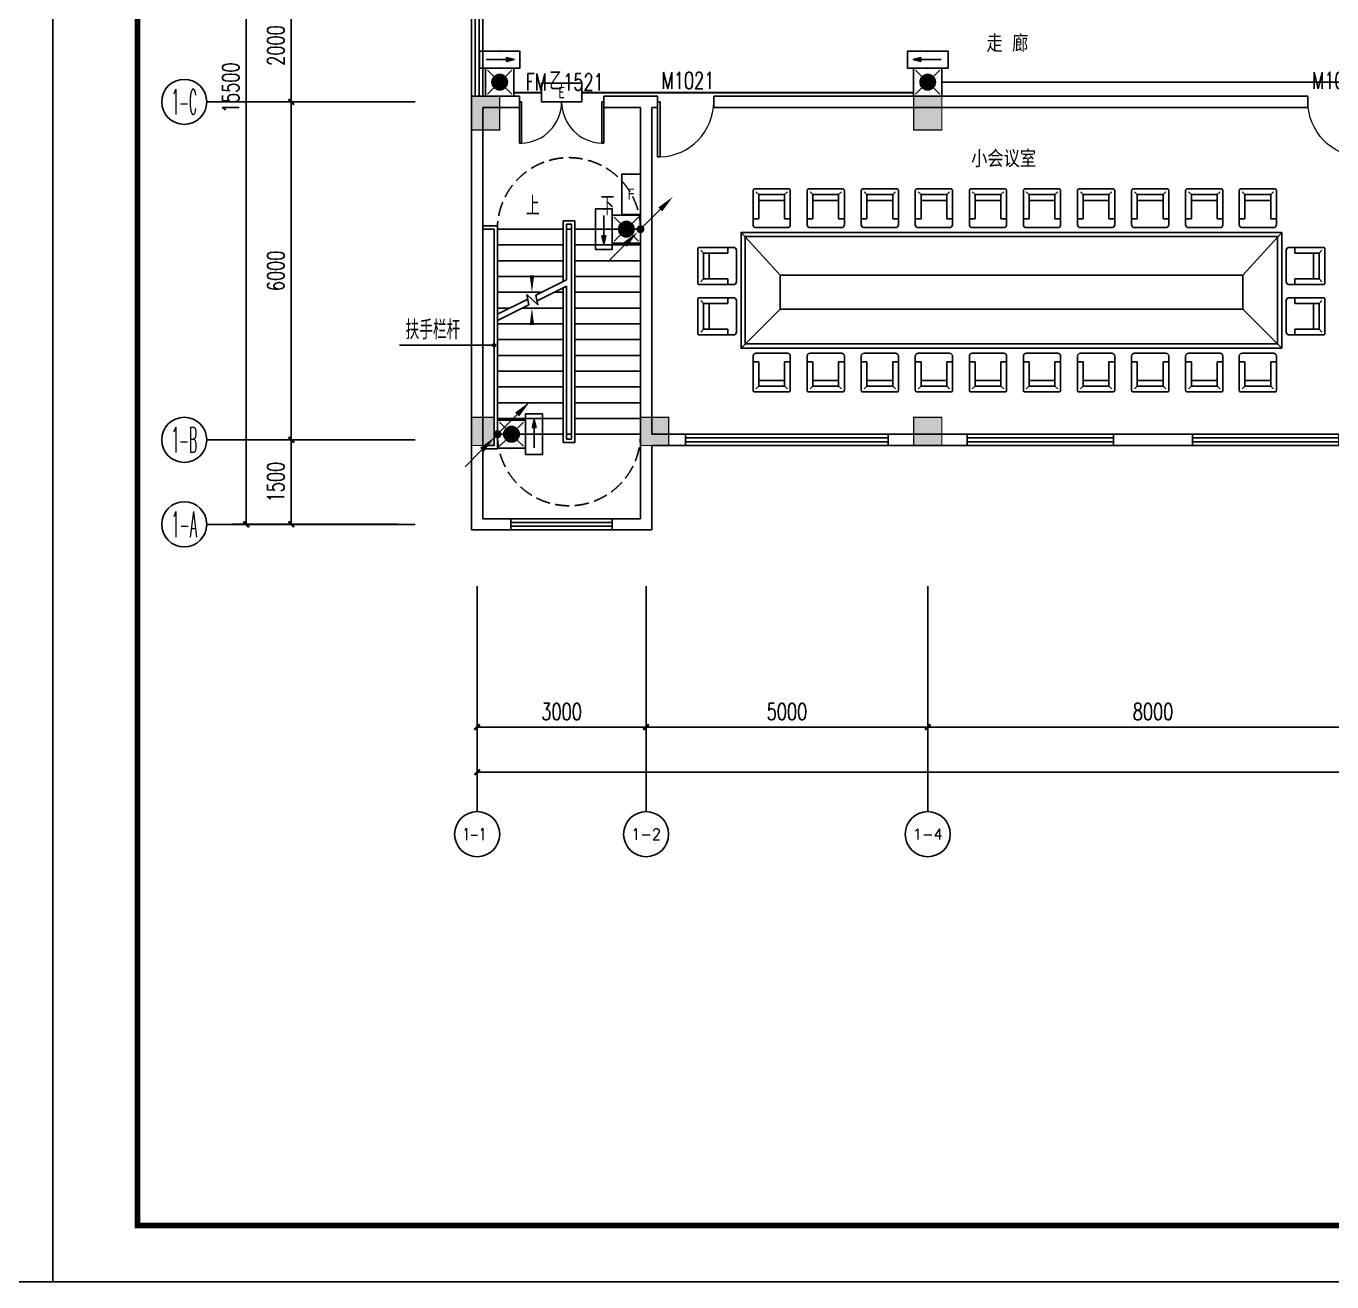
# Model space of a CAD drawing. Extents: x -6243262 to 3079315, y -2914302 to 172723.
# Drawn here: x -5788489 to -5765306, y -746029 to -723735 of the extents above; entities that cross this region are included whole.
import ezdxf
from ezdxf.enums import TextEntityAlignment as Align

# ---------------------------------------------------------------- set-up
doc = ezdxf.new("R2010")
doc.units = 0
doc.header["$LTSCALE"] = 1000
doc.linetypes.add('DASH', pattern=[0.35, 0.25, -0.1])
for name, color, linetype in [('0-柱网', 2, 'Continuous'), ('AXIS', 3, 'Continuous'), ('AXIS_TEXT', 7, 'Continuous'), ('DIM_LEAD', 3, 'Continuous'), ('DIM_SYMB', 3, 'Continuous'), ('DOOR_FIRE', 4, 'Continuous'), ('DOOR_FIRE_TEXT', 7, 'Continuous'), ('EQUIP-应急', 3, 'Continuous'), ('fur', 253, 'Continuous'), ('HANDRAIL', 3, 'Continuous'), ('LWIRE', 4, 'Continuous'), ('PUB_TEXT', 7, 'Continuous'), ('PUB_TITLE', 4, 'Continuous'), ('STAIR', 2, 'Continuous'), ('WALL', 9, 'Continuous'), ('WINDOW', 4, 'Continuous'), ('WINDOW_TEXT', 7, 'Continuous'), ('WIRE-应急', 1, 'DASH')]:
    doc.layers.add(name, color=color, linetype=linetype)
doc.styles.add('-宋体', font='', dxfattribs={"width": 0.8})
doc.styles.add('_TCH_AXIS', font='COMPLEX', dxfattribs={"bigfont": 'GBCBIG'})
doc.styles.add('_TCH_DIM', font='SIMPLEX', dxfattribs={"bigfont": 'GBCBIG'})
doc.styles.add('_TCH_DIM_T3', font='SIMPLEX', dxfattribs={"width": 0.705882, "bigfont": 'GBCBIG'})
doc.styles.add('_TCH_WINDOW', font='SIMPLEX', dxfattribs={"height": 3.5, "bigfont": 'GBCBIG'})
doc.styles.add('_TEL_ATTDEF', font='gbenor', dxfattribs={"bigfont": 'gbcbig'})
doc.styles.add('_TEL_DIM', font='SIMPLEX', dxfattribs={"width": 0.8, "height": 3.5, "bigfont": 'HZTXT'})
doc.styles.add('COMPLEX', font='COMPLEX')
doc.styles.get("Standard").update_dxf_attribs({"font": 'gbenor.shx', "bigfont": 'gbcbig.shx'})
doc.styles.get('-宋体').set_extended_font_data('SimSun')
doc.dimstyles.new('_TCH_ARCH&&100', dxfattribs={"dimtxt": 297.5, "dimasz": 100, "dimexe": 250, "dimexo": 300, "dimgap": 126.25, "dimtad": 1, "dimdec": 0, "dimzin": 0, "dimdsep": 46, "dimtxsty": '_TCH_DIM_T3', "dimblk": 'ARCHTICK', "dimcen": 0.09, "dimclrt": 7, "dimazin": 2, "dimtfac": 1, "dimtdec": 0, "dimtix": 1, "dimtmove": 2, "dimatfit": 3, "dimfxl": 0, "dimtolj": 1, "dimtzin": 0, "dimarcsym": 0})

# ---------------------------------------------------------------- blocks, each defined once
blk = doc.blocks.new('1#柱网')
at = {"layer": '0-柱网'}
for points in [[(494005, 85967), (494005, 85367), (494505, 85367), (494505, 85967)], [(501855, 85967), (501855, 85367), (502355, 85367), (502355, 85967)], [(494005, 80267), (494005, 79767), (494405, 79767), (494405, 80267)], [(497005, 80267), (497005, 79767), (497505, 79767), (497505, 80267)], [(501855, 80267), (501855, 79767), (502355, 79767), (502355, 80267)]]:
    blk.add_hatch(color=0, dxfattribs=at).paths.add_polyline_path(points)
at = {"layer": '0-柱网', "color": 0, "const_width": 20}
for points in [[(494005, 85967), (494005, 85367), (494505, 85367), (494505, 85967), (494005, 85967)], [(501855, 85967), (501855, 85367), (502355, 85367), (502355, 85967), (501855, 85967)], [(494005, 80267), (494005, 79767), (494405, 79767), (494405, 80267), (494005, 80267)], [(497005, 80267), (497005, 79767), (497505, 79767), (497505, 80267), (497005, 80267)], [(501855, 80267), (501855, 79767), (502355, 79767), (502355, 80267), (501855, 80267)]]:
    blk.add_lwpolyline(points, dxfattribs=at)
blk = doc.blocks.new('_AXISO')
at = {"color": 0}
blk.add_circle((0, 0), 0.5, dxfattribs=at)
at = {"layer": 'AXIS_TEXT', "color": 0, "style": 'COMPLEX', "width": 1.041667}
blk.add_attdef('A', text='', height=0.56, dxfattribs=at).set_placement((-0.25, -0.28), (0.25, -0.28), align=Align.FIT)
blk = doc.blocks.new('$WINLIB2D$00000001')
at = {"color": 0}
for points in [[(-0.5, 0.5), (-0.5, -0.5)], [(-0.5, 0.5), (0.5, 0.5)], [(0.5, -0.5), (0.5, 0.5)], [(0.5, 0.1667), (-0.5, 0.1667)], [(0.5, -0.1667), (-0.5, -0.1667)], [(-0.5, -0.5), (0.5, -0.5)]]:
    blk.add_lwpolyline(points, dxfattribs=at)
blk = doc.blocks.new('$DorLib2D$00000001')
at = {"color": 0}
for p, q in [((0.45, 0.975), (0.5, 0.975)), ((0.45, 0), (0.45, 0.975)), ((0.5, 0), (0.5, 0.975)), ((0.5, 0), (0.45, 0))]:
    blk.add_line(p, q, dxfattribs=at)
at = {"color": 0, "lineweight": 13}
blk.add_arc((0.475, 0), 0.975, 91.4693, 180, dxfattribs=at)
blk = doc.blocks.new('$DorLib2D$00000002')
at = {"color": 0}
for p, q in [((-0.5, 0), (-0.5, 0.4875)), ((-0.475, 0.4875), (-0.5, 0.4875)), ((-0.475, 0), (-0.475, 0.4875)), ((0.475, 0), (0.475, 0.4875)), ((0.475, 0.4875), (0.5, 0.4875)), ((0.5, 0), (0.5, 0.4875)), ((-0.5, 0), (-0.475, 0)), ((0.5, 0), (0.475, 0))]:
    blk.add_line(p, q, dxfattribs=at)
at = {"color": 0, "lineweight": 13}
for centre, start, end in [((-0.4875, 0), 0, 88.53072), ((0.4875, 0), 91.46928, 180)]:
    blk.add_arc(centre, 0.4875, start, end, dxfattribs=at)
blk = doc.blocks.new('_ArchTick')
at = {"color": 0, "linetype": 'ByBlock', "const_width": 0.4}
blk.add_lwpolyline([(-0.5, -0.5), (0.5, 0.5)], dxfattribs=at)
blk = doc.blocks.new('*D86')
at = {"layer": 'AXIS', "color": 0, "lineweight": -2, "transparency": 16777216}
for p, q in [((1357095, -788352), (1357095, -791602)), ((1397095, -788352), (1397095, -791602)), ((1357095, -791352), (1397095, -791352))]:
    blk.add_line(p, q, dxfattribs=at)
at = {"layer": 'Defpoints', "color": 0, "transparency": 16777216}
for p in [(1357095, -788052), (1397095, -788052), (1397095, -791352)]:
    blk.add_point(p, dxfattribs=at)
at = {"layer": 'AXIS', "color": 0, "lineweight": -2, "transparency": 16777216, "xscale": 100, "yscale": 100, "zscale": 100, "rotation": 180}
blk.add_blockref('_ArchTick', (1357095, -791352), dxfattribs=at)
at = {"layer": 'AXIS', "color": 0, "lineweight": -2, "transparency": 16777216, "xscale": 100, "yscale": 100, "zscale": 100}
blk.add_blockref('_ArchTick', (1397095, -791352), dxfattribs=at)
at = {"layer": 'AXIS', "color": 7, "transparency": 16777216, "insert": (1377095, -791077), "char_height": 297.5, "attachment_point": 5, "style": '_TCH_DIM_T3'}
blk.add_mtext('\\A1;40000', dxfattribs=at)
blk = doc.blocks.new('*D94')
at = {"layer": 'AXIS', "color": 0, "lineweight": -2, "transparency": 16777216}
for p, q in [((1365095, -788352), (1365095, -790802)), ((1373095, -788352), (1373095, -790802)), ((1365095, -790552), (1373095, -790552))]:
    blk.add_line(p, q, dxfattribs=at)
at = {"layer": 'Defpoints', "color": 0, "transparency": 16777216}
for p in [(1365095, -788052), (1373095, -788052), (1373095, -790552)]:
    blk.add_point(p, dxfattribs=at)
at = {"layer": 'AXIS', "color": 0, "lineweight": -2, "transparency": 16777216, "xscale": 100, "yscale": 100, "zscale": 100, "rotation": 180}
blk.add_blockref('_ArchTick', (1365095, -790552), dxfattribs=at)
at = {"layer": 'AXIS', "color": 0, "lineweight": -2, "transparency": 16777216, "xscale": 100, "yscale": 100, "zscale": 100}
blk.add_blockref('_ArchTick', (1373095, -790552), dxfattribs=at)
at = {"layer": 'AXIS', "color": 7, "transparency": 16777216, "insert": (1369095, -790277), "char_height": 297.5, "attachment_point": 5, "style": '_TCH_DIM_T3'}
blk.add_mtext('\\A1;8000', dxfattribs=at)
blk = doc.blocks.new('*D95')
at = {"layer": 'AXIS', "color": 0, "lineweight": -2, "transparency": 16777216}
for p, q in [((1360095, -788352), (1360095, -790802)), ((1365095, -788352), (1365095, -790802)), ((1360095, -790552), (1365095, -790552))]:
    blk.add_line(p, q, dxfattribs=at)
at = {"layer": 'Defpoints', "color": 0, "transparency": 16777216}
for p in [(1360095, -788052), (1365095, -788052), (1365095, -790552)]:
    blk.add_point(p, dxfattribs=at)
at = {"layer": 'AXIS', "color": 0, "lineweight": -2, "transparency": 16777216, "xscale": 100, "yscale": 100, "zscale": 100, "rotation": 180}
blk.add_blockref('_ArchTick', (1360095, -790552), dxfattribs=at)
at = {"layer": 'AXIS', "color": 0, "lineweight": -2, "transparency": 16777216, "xscale": 100, "yscale": 100, "zscale": 100}
blk.add_blockref('_ArchTick', (1365095, -790552), dxfattribs=at)
at = {"layer": 'AXIS', "color": 7, "transparency": 16777216, "insert": (1362595, -790277), "char_height": 297.5, "attachment_point": 5, "style": '_TCH_DIM_T3'}
blk.add_mtext('\\A1;5000', dxfattribs=at)
blk = doc.blocks.new('*D96')
at = {"layer": 'AXIS', "color": 0, "lineweight": -2, "transparency": 16777216}
for p, q in [((1357095, -788352), (1357095, -790802)), ((1360095, -788352), (1360095, -790802)), ((1357095, -790552), (1360095, -790552))]:
    blk.add_line(p, q, dxfattribs=at)
at = {"layer": 'Defpoints', "color": 0, "transparency": 16777216}
for p in [(1357095, -788052), (1360095, -788052), (1360095, -790552)]:
    blk.add_point(p, dxfattribs=at)
at = {"layer": 'AXIS', "color": 0, "lineweight": -2, "transparency": 16777216, "xscale": 100, "yscale": 100, "zscale": 100, "rotation": 180}
blk.add_blockref('_ArchTick', (1357095, -790552), dxfattribs=at)
at = {"layer": 'AXIS', "color": 0, "lineweight": -2, "transparency": 16777216, "xscale": 100, "yscale": 100, "zscale": 100}
blk.add_blockref('_ArchTick', (1360095, -790552), dxfattribs=at)
at = {"layer": 'AXIS', "color": 7, "transparency": 16777216, "insert": (1358595, -790277), "char_height": 297.5, "attachment_point": 5, "style": '_TCH_DIM_T3'}
blk.add_mtext('\\A1;3000', dxfattribs=at)
blk = doc.blocks.new('*D113')
at = {"layer": 'AXIS', "color": 0, "lineweight": -2, "transparency": 16777216}
for p, q in [((1355695, -771452), (1352745, -771452)), ((1352995, -786952), (1352995, -771452)), ((1355695, -786952), (1352745, -786952))]:
    blk.add_line(p, q, dxfattribs=at)
at = {"layer": 'Defpoints', "color": 0, "transparency": 16777216}
for p in [(1352995, -771452), (1355995, -771452), (1355995, -786952)]:
    blk.add_point(p, dxfattribs=at)
at = {"layer": 'AXIS', "color": 0, "lineweight": -2, "transparency": 16777216, "xscale": 100, "yscale": 100, "zscale": 100}
for p, rotation in [((1352995, -771452), 90), ((1352995, -786952), 270)]:
    blk.add_blockref('_ArchTick', p, dxfattribs=dict(at, rotation=rotation))
at = {"layer": 'AXIS', "color": 7, "transparency": 16777216, "insert": (1352720, -779202), "char_height": 297.5, "attachment_point": 5, "rotation": 90, "style": '_TCH_DIM_T3'}
blk.add_mtext('\\A1;15500', dxfattribs=at)
blk = doc.blocks.new('*D114')
at = {"layer": 'AXIS', "color": 0, "lineweight": -2, "transparency": 16777216}
for p, q in [((1355695, -785452), (1353545, -785452)), ((1353795, -786952), (1353795, -785452)), ((1355695, -786952), (1353545, -786952))]:
    blk.add_line(p, q, dxfattribs=at)
at = {"layer": 'Defpoints', "color": 0, "transparency": 16777216}
for p in [(1353795, -785452), (1355995, -785452), (1355995, -786952)]:
    blk.add_point(p, dxfattribs=at)
at = {"layer": 'AXIS', "color": 0, "lineweight": -2, "transparency": 16777216, "xscale": 100, "yscale": 100, "zscale": 100}
for p, rotation in [((1353795, -785452), 90), ((1353795, -786952), 270)]:
    blk.add_blockref('_ArchTick', p, dxfattribs=dict(at, rotation=rotation))
at = {"layer": 'AXIS', "color": 7, "transparency": 16777216, "insert": (1353520, -786202), "char_height": 297.5, "attachment_point": 5, "rotation": 90, "style": '_TCH_DIM_T3'}
blk.add_mtext('\\A1;1500', dxfattribs=at)
blk = doc.blocks.new('*D115')
at = {"layer": 'AXIS', "color": 0, "lineweight": -2, "transparency": 16777216}
for p, q in [((1355695, -779452), (1353545, -779452)), ((1353795, -785452), (1353795, -779452)), ((1355695, -785452), (1353545, -785452))]:
    blk.add_line(p, q, dxfattribs=at)
at = {"layer": 'Defpoints', "color": 0, "transparency": 16777216}
for p in [(1353795, -779452), (1355995, -779452), (1355995, -785452)]:
    blk.add_point(p, dxfattribs=at)
at = {"layer": 'AXIS', "color": 0, "lineweight": -2, "transparency": 16777216, "xscale": 100, "yscale": 100, "zscale": 100}
for p, rotation in [((1353795, -779452), 90), ((1353795, -785452), 270)]:
    blk.add_blockref('_ArchTick', p, dxfattribs=dict(at, rotation=rotation))
at = {"layer": 'AXIS', "color": 7, "transparency": 16777216, "insert": (1353520, -782452), "char_height": 297.5, "attachment_point": 5, "rotation": 90, "style": '_TCH_DIM_T3'}
blk.add_mtext('\\A1;6000', dxfattribs=at)
blk = doc.blocks.new('*D116')
at = {"layer": 'AXIS', "color": 0, "lineweight": -2, "transparency": 16777216}
for p, q in [((1355695, -777452), (1353545, -777452)), ((1353795, -779452), (1353795, -777452)), ((1355695, -779452), (1353545, -779452))]:
    blk.add_line(p, q, dxfattribs=at)
at = {"layer": 'Defpoints', "color": 0, "transparency": 16777216}
for p in [(1353795, -777452), (1355995, -777452), (1355995, -779452)]:
    blk.add_point(p, dxfattribs=at)
at = {"layer": 'AXIS', "color": 0, "lineweight": -2, "transparency": 16777216, "xscale": 100, "yscale": 100, "zscale": 100}
for p, rotation in [((1353795, -777452), 90), ((1353795, -779452), 270)]:
    blk.add_blockref('_ArchTick', p, dxfattribs=dict(at, rotation=rotation))
at = {"layer": 'AXIS', "color": 7, "transparency": 16777216, "insert": (1353520, -778452), "char_height": 297.5, "attachment_point": 5, "rotation": 90, "style": '_TCH_DIM_T3'}
blk.add_mtext('\\A1;2000', dxfattribs=at)
blk = doc.blocks.new('$equip$00002604')
blk.add_hatch(color=256).paths.add_polyline_path([(0.275, 0.5, 1), (-0.274, 0.5, 1)])
for p, q in [((-0.429, 0.929), (-0.194, 0.694)), ((0.194, 0.694), (0.429, 0.929)), ((-0.429, 0.071), (-0.194, 0.306)), ((0.194, 0.306), (0.429, 0.071))]:
    blk.add_line(p, q)
at = {"const_width": 0.04}
blk.add_lwpolyline([(-0.5, 1), (-0.5, 0), (0.5, 0), (0.5, 1), (-0.5, 1), (-0.5, 0)], dxfattribs=at)
blk.add_lwpolyline([(-0.5, 1), (-0.5, 0), (0.5, 0), (0.5, 1)], close=True)
blk.add_circle((0, 0.5), 0.275)
for p in [(0, 1), (-0.5, 0.5), (0.5, 0.5), (0, 0)]:
    blk.add_point(p)
at = {"color": 7, "style": '_TEL_DIM', "flags": 1}
blk.add_attdef('A', text='', height=0.000025, dxfattribs=at).set_placement((0, 0), align=Align.MIDDLE_CENTER)
blk = doc.blocks.new('$TelecSys$00000079')
for p, q in [((0.7, 0.7), (0, 0)), ((0.104, 0.104), (0.104, 0.104)), ((-0.104, -0.104), (-0.104, -0.104))]:
    blk.add_line(p, q)
at = {"const_width": 0.142}
blk.add_lwpolyline([(-0.071, 0, 1), (0.071, 0, 1)], format="xyb", close=True, dxfattribs=at)
blk.add_solid([(0.63, 0.77), (0.77, 0.63), (1.15, 1.15)])
at = {"width": 0.8, "flags": 9}
blk.add_attdef('A', (0, 0), '', height=0.00002, dxfattribs=at)
blk = doc.blocks.new('$equip$00002541')
blk.add_hatch(color=256).paths.add_polyline_path([(-0.24, 0.372), (-0.528, 0.3), (-0.24, 0.228)])
for p, q in [((-0.72, 0.6), (-0.72, 0)), ((0.72, 0.6), (-0.72, 0.6)), ((0.72, 0), (0.72, 0.6)), ((-0.72, 0), (0.72, 0)), ((-0.24, 0.372), (-0.528, 0.3)), ((-0.528, 0.3), (-0.24, 0.228)), ((-0.24, 0.372), (-0.24, 0.228))]:
    blk.add_line(p, q)
at = {"color": 7}
blk.add_line((-0.48, 0.3), (0.48, 0.3), dxfattribs=at)
at = {"const_width": 0.04}
blk.add_lwpolyline([(-0.72, 0.6), (-0.72, 0), (0.72, 0), (0.72, 0.6), (-0.72, 0.6), (-0.72, 0)], dxfattribs=at)
for p in [(0, 0.6), (-0.72, 0.3), (0, 0), (0.72, 0.3)]:
    blk.add_point(p)
at = {"color": 7, "style": '_TEL_DIM', "flags": 1}
blk.add_attdef('A', text='', height=0.00002, dxfattribs=at).set_placement((0, 0), align=Align.MIDDLE_CENTER)
blk = doc.blocks.new('$equip$00002540')
blk.add_hatch(color=256).paths.add_polyline_path([(0.24, 0.372), (0.24, 0.228), (0.528, 0.3)])
for p, q in [((-0.72, 0.6), (-0.72, 0)), ((0.72, 0.6), (-0.72, 0.6)), ((0.72, 0), (0.72, 0.6)), ((-0.72, 0), (0.72, 0)), ((0.24, 0.372), (0.24, 0.228)), ((0.528, 0.3), (0.24, 0.372)), ((0.24, 0.228), (0.528, 0.3))]:
    blk.add_line(p, q)
at = {"color": 7}
blk.add_line((-0.48, 0.3), (0.48, 0.3), dxfattribs=at)
at = {"const_width": 0.04}
blk.add_lwpolyline([(-0.72, 0.6), (-0.72, 0), (0.72, 0), (0.72, 0.6), (-0.72, 0.6), (-0.72, 0)], dxfattribs=at)
for p in [(0, 0.6), (-0.72, 0.3), (0, 0), (0.72, 0.3)]:
    blk.add_point(p)
at = {"color": 7, "style": '_TEL_DIM', "flags": 1}
blk.add_attdef('A', text='', height=0.00002, dxfattribs=at).set_placement((0, 0), align=Align.MIDDLE_CENTER)
blk = doc.blocks.new('$equip$00002534')
for p, q in [((-0.72, 0.66), (-0.72, 0)), ((0.72, 0.66), (-0.72, 0.66)), ((0.72, 0), (0.72, 0.66)), ((-0.72, 0), (0.72, 0))]:
    blk.add_line(p, q)
at = {"const_width": 0.04}
blk.add_lwpolyline([(-0.72, 0.66), (-0.72, 0), (0.72, 0), (0.72, 0.66), (-0.72, 0.66), (-0.72, 0)], dxfattribs=at)
for p in [(0, 0.66), (-0.72, 0.33), (0, 0), (0.72, 0.33)]:
    blk.add_point(p)
at = {"color": 7, "style": '_TEL_DIM'}
blk.add_attdef('$TEXT$', text='', height=0.4, dxfattribs=at).set_placement((0, 0.33), align=Align.MIDDLE_CENTER)
at = {"color": 7, "style": '_TEL_DIM', "flags": 1}
blk.add_attdef('A', text='', height=0.00002, dxfattribs=at).set_placement((0, 0), align=Align.MIDDLE_CENTER)
blk = doc.blocks.new('$equip$00003179')
for p, q in [((0.72, 0.66), (-0.72, 0.66)), ((-0.72, 0.66), (-0.72, 0)), ((0.72, 0), (0.72, 0.66)), ((-0.72, 0), (0.72, 0))]:
    blk.add_line(p, q)
at = {"const_width": 0.04}
blk.add_lwpolyline([(-0.72, 0.66), (-0.72, 0), (0.72, 0), (0.72, 0.66), (-0.72, 0.66), (-0.72, 0)], dxfattribs=at)
for p in [(0, 0.66), (-0.72, 0.33), (0, 0), (0.72, 0.33)]:
    blk.add_point(p)
at = {"color": 7, "style": '_TEL_DIM'}
blk.add_attdef('$TEXT$', text='', height=0.4, dxfattribs=at).set_placement((0, 0.33), align=Align.MIDDLE_CENTER)
at = {"color": 7, "style": '_TEL_DIM', "flags": 1}
for tag in ['A', 'REMARK']:
    blk.add_attdef(tag, text='', height=0.00002, dxfattribs=at).set_placement((0, 0), align=Align.MIDDLE_CENTER)
blk = doc.blocks.new('$TelecSys$00000081')
for p, q in [((0.104, 0.104), (0.104, 0.104)), ((-0.104, -0.104), (-0.104, -0.104)), ((-1.15, -1.15), (-0.55, -0.55))]:
    blk.add_line(p, q)
at = {"const_width": 0.142}
blk.add_lwpolyline([(0.071, 0, 1), (-0.071, 0, 1)], format="xyb", close=True, dxfattribs=at)
blk.add_solid([(-0.62, -0.48), (-0.48, -0.62), (-0.1, -0.1)])
at = {"width": 0.8, "flags": 9}
blk.add_attdef('A', (0, 0), '', height=0.00002, rotation=180, dxfattribs=at)
blk = doc.blocks.new('22')
at = {"color": 8, "linetype": 'DASH'}
for centre, start, end in [((1358725.1, -781712.2), 359.99984, 180.00017), ((1358725.1, -785352.2), 179.99983, 0.00016)]:
    blk.add_arc(centre, 1270, start, end, dxfattribs=at)
at = {"layer": 'AXIS', "color": 8}
for p, q in [((1355995.1, -779452.2), (1352295.1, -779452.2)), ((1355995.1, -785452.2), (1352295.1, -785452.2)), ((1355995.1, -786952.2), (1352295.1, -786952.2)), ((1357095.1, -788052.2), (1357095.1, -792052.2)), ((1360095.1, -788052.2), (1360095.1, -792052.2)), ((1365095.1, -788052.2), (1365095.1, -792052.2))]:
    blk.add_line(p, q, dxfattribs=at)
at = {"layer": 'DIM_LEAD', "color": 8}
for p, q in [((1356811.4, -783772.2), (1355719.2, -783772.2)), ((1357395.1, -783772.2), (1356811.4, -783772.2))]:
    blk.add_line(p, q, dxfattribs=at)
at = {"layer": 'DIM_LEAD', "color": 8, "const_width": 40}
blk.add_lwpolyline([(1357415.1, -783772.2, 1), (1357375.1, -783772.2, 1)], format="xyb", close=True, dxfattribs=at)
at = {"layer": 'DIM_SYMB', "color": 8}
for points in [[(1358067.6, -781572.2, 0, 0, 0), (1358067.6, -782832.2, 0, 80, 0), (1358067.6, -782532.2, 0, 0, 0)], [(1359382.6, -781572.2, 0, 0, 0), (1359382.6, -786102.2, 0, 0, 0), (1358067.6, -786102.2, 0, 0, 0), (1358067.6, -783112.2, 0, 80, 0), (1358067.6, -783412.2, 0, 0, 0)]]:
    blk.add_lwpolyline(points, format="xyseb", dxfattribs=at)
at = {"layer": 'fur', "color": 8}
for p, q in [((1362095.8, -781099.1), (1362045, -781048.3)), ((1362095.8, -781530.9), (1362095.8, -781099.1)), ((1362095.8, -781099.1), (1362553, -781099.1)), ((1362095.8, -781200.7), (1362553, -781200.7)), ((1362553, -781099.1), (1362603.8, -781048.3)), ((1362553, -781099.1), (1362553, -781530.9)), ((1363055.8, -781099.1), (1363005, -781048.3)), ((1363055.8, -781530.9), (1363055.8, -781099.1)), ((1363055.8, -781099.1), (1363513, -781099.1)), ((1363055.8, -781200.7), (1363513, -781200.7)), ((1363513, -781099.1), (1363563.8, -781048.3)), ((1363513, -781099.1), (1363513, -781530.9)), ((1364015.8, -781099.1), (1363965, -781048.3)), ((1364015.8, -781530.9), (1364015.8, -781099.1)), ((1364015.8, -781099.1), (1364473, -781099.1)), ((1364015.8, -781200.7), (1364473, -781200.7)), ((1364473, -781099.1), (1364523.8, -781048.3)), ((1364473, -781099.1), (1364473, -781530.9)), ((1364975.8, -781099.1), (1364925, -781048.3)), ((1364975.8, -781530.9), (1364975.8, -781099.1)), ((1364975.8, -781099.1), (1365433, -781099.1)), ((1364975.8, -781200.7), (1365433, -781200.7)), ((1365433, -781099.1), (1365483.8, -781048.3)), ((1365433, -781099.1), (1365433, -781530.9)), ((1365935.8, -781099.1), (1365885, -781048.3)), ((1365935.8, -781530.9), (1365935.8, -781099.1)), ((1365935.8, -781099.1), (1366393, -781099.1)), ((1365935.8, -781200.7), (1366393, -781200.7)), ((1366393, -781099.1), (1366443.8, -781048.3)), ((1366393, -781099.1), (1366393, -781530.9)), ((1366895.8, -781099.1), (1366845, -781048.3)), ((1366895.8, -781530.9), (1366895.8, -781099.1)), ((1366895.8, -781099.1), (1367353, -781099.1)), ((1366895.8, -781200.7), (1367353, -781200.7)), ((1367353, -781099.1), (1367403.8, -781048.3)), ((1367353, -781099.1), (1367353, -781530.9)), ((1367855.8, -781099.1), (1367805, -781048.3)), ((1367855.8, -781530.9), (1367855.8, -781099.1)), ((1367855.8, -781099.1), (1368313, -781099.1)), ((1367855.8, -781200.7), (1368313, -781200.7)), ((1368313, -781099.1), (1368363.8, -781048.3)), ((1368313, -781099.1), (1368313, -781530.9)), ((1368815.8, -781099.1), (1368765, -781048.3)), ((1368815.8, -781530.9), (1368815.8, -781099.1)), ((1368815.8, -781099.1), (1369273, -781099.1)), ((1368815.8, -781200.7), (1369273, -781200.7)), ((1369273, -781099.1), (1369323.8, -781048.3)), ((1369273, -781099.1), (1369273, -781530.9)), ((1369775.8, -781099.1), (1369725, -781048.3)), ((1369775.8, -781530.9), (1369775.8, -781099.1)), ((1369775.8, -781099.1), (1370233, -781099.1)), ((1369775.8, -781200.7), (1370233, -781200.7)), ((1370233, -781099.1), (1370283.8, -781048.3)), ((1370233, -781099.1), (1370233, -781530.9)), ((1370726.8, -781099.1), (1370676, -781048.3)), ((1370726.8, -781530.9), (1370726.8, -781099.1)), ((1370726.8, -781099.1), (1371184, -781099.1)), ((1370726.8, -781200.7), (1371184, -781200.7)), ((1371184, -781099.1), (1371234.8, -781048.3)), ((1371184, -781099.1), (1371184, -781530.9)), ((1362095.8, -781530.9), (1361994.2, -781530.9)), ((1362654.6, -781530.9), (1362553, -781530.9)), ((1363055.8, -781530.9), (1362954.2, -781530.9)), ((1363614.6, -781530.9), (1363513, -781530.9)), ((1364015.8, -781530.9), (1363914.2, -781530.9)), ((1364574.6, -781530.9), (1364473, -781530.9)), ((1364975.8, -781530.9), (1364874.2, -781530.9)), ((1365534.6, -781530.9), (1365433, -781530.9)), ((1365935.8, -781530.9), (1365834.2, -781530.9)), ((1366494.6, -781530.9), (1366393, -781530.9)), ((1366895.8, -781530.9), (1366794.2, -781530.9)), ((1367454.6, -781530.9), (1367353, -781530.9)), ((1367855.8, -781530.9), (1367754.2, -781530.9)), ((1368414.6, -781530.9), (1368313, -781530.9)), ((1368815.8, -781530.9), (1368714.2, -781530.9)), ((1369374.6, -781530.9), (1369273, -781530.9)), ((1369775.8, -781530.9), (1369674.2, -781530.9)), ((1370334.6, -781530.9), (1370233, -781530.9)), ((1370726.8, -781530.9), (1370625.2, -781530.9)), ((1371285.6, -781530.9), (1371184, -781530.9)), ((1362473.4, -782528.7), (1361780.4, -781769.9)), ((1371307.5, -781841.9), (1361852.4, -781841.9)), ((1361852.4, -781841.9), (1361852.4, -783755.1)), ((1371379.5, -781769.1), (1370686.5, -782528)), ((1371307.5, -783754.4), (1371307.5, -781841.1)), ((1361115.6, -782136.6), (1361064.8, -782085.8)), ((1361547.4, -782136.6), (1361115.6, -782136.6)), ((1361115.6, -782136.6), (1361115.6, -782593.8)), ((1361217.2, -782136.6), (1361217.2, -782593.8)), ((1361547.4, -782136.6), (1361547.4, -782035)), ((1371611.8, -782136.6), (1371611.8, -782035)), ((1371611.8, -782136.6), (1372043.6, -782136.6)), ((1371942, -782136.6), (1371942, -782593.8)), ((1372043.6, -782136.6), (1372094.4, -782085.8)), ((1372043.6, -782136.6), (1372043.6, -782593.8)), ((1361115.6, -782593.8), (1361064.8, -782644.6)), ((1361115.6, -782593.8), (1361547.4, -782593.8)), ((1361547.4, -782695.4), (1361547.4, -782593.8)), ((1370686.5, -782528.7), (1362473.4, -782528.7)), ((1362473.4, -782528.7), (1362473.4, -783134.1)), ((1370686.5, -783134.1), (1370686.5, -782528)), ((1371611.8, -782695.4), (1371611.8, -782593.8)), ((1372043.6, -782593.8), (1371611.8, -782593.8)), ((1372043.6, -782593.8), (1372094.4, -782644.6)), ((1361115.6, -783030.5), (1361064.8, -782979.7)), ((1361547.4, -783030.5), (1361115.6, -783030.5)), ((1361115.6, -783030.5), (1361115.6, -783487.7)), ((1361217.2, -783030.5), (1361217.2, -783487.7)), ((1361547.4, -783030.5), (1361547.4, -782928.9)), ((1371611.8, -783030.5), (1371611.8, -782928.9)), ((1371611.8, -783030.5), (1372043.6, -783030.5)), ((1371942, -783030.5), (1371942, -783487.7)), ((1372043.6, -783030.5), (1372094.4, -782979.7)), ((1372043.6, -783030.5), (1372043.6, -783487.7)), ((1362473.4, -783134.1), (1361780.4, -783827.1)), ((1362473.4, -783134.1), (1370686.5, -783134.1)), ((1370686.5, -783133.4), (1371379.5, -783826.4)), ((1361115.6, -783487.7), (1361064.8, -783538.5)), ((1361115.6, -783487.7), (1361547.4, -783487.7)), ((1361547.4, -783589.3), (1361547.4, -783487.7)), ((1371611.8, -783589.3), (1371611.8, -783487.7)), ((1372043.6, -783487.7), (1371611.8, -783487.7)), ((1372043.6, -783487.7), (1372094.4, -783538.5)), ((1371307.5, -783748.2), (1361852.4, -783748.2)), ((1362095.8, -784066.1), (1361994.2, -784066.1)), ((1362095.8, -784066.1), (1362095.8, -784497.9)), ((1362553, -784497.9), (1362553, -784066.1)), ((1362654.6, -784066.1), (1362553, -784066.1)), ((1363055.8, -784066.1), (1362954.2, -784066.1)), ((1363055.8, -784066.1), (1363055.8, -784497.9)), ((1363513, -784497.9), (1363513, -784066.1)), ((1363614.6, -784066.1), (1363513, -784066.1)), ((1364015.8, -784066.1), (1363914.2, -784066.1)), ((1364015.8, -784066.1), (1364015.8, -784497.9)), ((1364473, -784497.9), (1364473, -784066.1)), ((1364574.6, -784066.1), (1364473, -784066.1)), ((1364975.8, -784066.1), (1364874.2, -784066.1)), ((1364975.8, -784066.1), (1364975.8, -784497.9)), ((1365433, -784497.9), (1365433, -784066.1)), ((1365534.6, -784066.1), (1365433, -784066.1)), ((1365935.8, -784066.1), (1365834.2, -784066.1)), ((1365935.8, -784066.1), (1365935.8, -784497.9)), ((1366393, -784497.9), (1366393, -784066.1)), ((1366494.6, -784066.1), (1366393, -784066.1)), ((1366895.8, -784066.1), (1366794.2, -784066.1)), ((1366895.8, -784066.1), (1366895.8, -784497.9)), ((1367353, -784497.9), (1367353, -784066.1)), ((1367454.6, -784066.1), (1367353, -784066.1)), ((1367855.8, -784066.1), (1367754.2, -784066.1)), ((1367855.8, -784066.1), (1367855.8, -784497.9)), ((1368313, -784497.9), (1368313, -784066.1)), ((1368414.6, -784066.1), (1368313, -784066.1)), ((1368815.8, -784066.1), (1368714.2, -784066.1)), ((1368815.8, -784066.1), (1368815.8, -784497.9)), ((1369273, -784497.9), (1369273, -784066.1)), ((1369374.6, -784066.1), (1369273, -784066.1)), ((1369775.8, -784066.1), (1369674.2, -784066.1)), ((1369775.8, -784066.1), (1369775.8, -784497.9)), ((1370233, -784497.9), (1370233, -784066.1)), ((1370334.6, -784066.1), (1370233, -784066.1)), ((1370726.8, -784066.1), (1370625.2, -784066.1)), ((1370726.8, -784066.1), (1370726.8, -784497.9)), ((1371184, -784497.9), (1371184, -784066.1)), ((1371285.6, -784066.1), (1371184, -784066.1)), ((1362095.8, -784497.9), (1362045, -784548.7)), ((1362095.8, -784396.3), (1362553, -784396.3)), ((1362095.8, -784497.9), (1362553, -784497.9)), ((1362553, -784497.9), (1362603.8, -784548.7)), ((1363055.8, -784497.9), (1363005, -784548.7)), ((1363055.8, -784396.3), (1363513, -784396.3)), ((1363055.8, -784497.9), (1363513, -784497.9)), ((1363513, -784497.9), (1363563.8, -784548.7)), ((1364015.8, -784497.9), (1363965, -784548.7)), ((1364015.8, -784396.3), (1364473, -784396.3)), ((1364015.8, -784497.9), (1364473, -784497.9)), ((1364473, -784497.9), (1364523.8, -784548.7)), ((1364975.8, -784497.9), (1364925, -784548.7)), ((1364975.8, -784396.3), (1365433, -784396.3)), ((1364975.8, -784497.9), (1365433, -784497.9)), ((1365433, -784497.9), (1365483.8, -784548.7)), ((1365935.8, -784497.9), (1365885, -784548.7)), ((1365935.8, -784396.3), (1366393, -784396.3)), ((1365935.8, -784497.9), (1366393, -784497.9)), ((1366393, -784497.9), (1366443.8, -784548.7)), ((1366895.8, -784497.9), (1366845, -784548.7)), ((1366895.8, -784396.3), (1367353, -784396.3)), ((1366895.8, -784497.9), (1367353, -784497.9)), ((1367353, -784497.9), (1367403.8, -784548.7)), ((1367855.8, -784497.9), (1367805, -784548.7)), ((1367855.8, -784396.3), (1368313, -784396.3)), ((1367855.8, -784497.9), (1368313, -784497.9)), ((1368313, -784497.9), (1368363.8, -784548.7)), ((1368815.8, -784497.9), (1368765, -784548.7)), ((1368815.8, -784396.3), (1369273, -784396.3)), ((1368815.8, -784497.9), (1369273, -784497.9)), ((1369273, -784497.9), (1369323.8, -784548.7)), ((1369775.8, -784497.9), (1369725, -784548.7)), ((1369775.8, -784396.3), (1370233, -784396.3)), ((1369775.8, -784497.9), (1370233, -784497.9)), ((1370233, -784497.9), (1370283.8, -784548.7)), ((1370726.8, -784497.9), (1370676, -784548.7)), ((1370726.8, -784396.3), (1371184, -784396.3)), ((1370726.8, -784497.9), (1371184, -784497.9)), ((1371184, -784497.9), (1371234.8, -784548.7))]:
    blk.add_line(p, q, dxfattribs=at)
for points in [[(1361994.2, -781632.5), (1361994.2, -781022.9, -0.4142136), (1362019.6, -780997.5), (1362629.2, -780997.5, -0.4142136), (1362654.6, -781022.9), (1362654.6, -781632.5, -0.4142136), (1362603.8, -781683.3), (1362045, -781683.3, -0.4142136)], [(1362954.2, -781632.5), (1362954.2, -781022.9, -0.4142136), (1362979.6, -780997.5), (1363589.2, -780997.5, -0.4142136), (1363614.6, -781022.9), (1363614.6, -781632.5, -0.4142136), (1363563.8, -781683.3), (1363005, -781683.3, -0.4142136)], [(1363914.2, -781632.5), (1363914.2, -781022.9, -0.4142136), (1363939.6, -780997.5), (1364549.2, -780997.5, -0.4142136), (1364574.6, -781022.9), (1364574.6, -781632.5, -0.4142136), (1364523.8, -781683.3), (1363965, -781683.3, -0.4142136)], [(1364874.2, -781632.5), (1364874.2, -781022.9, -0.4142136), (1364899.6, -780997.5), (1365509.2, -780997.5, -0.4142136), (1365534.6, -781022.9), (1365534.6, -781632.5, -0.4142136), (1365483.8, -781683.3), (1364925, -781683.3, -0.4142136)], [(1365834.2, -781632.5), (1365834.2, -781022.9, -0.4142136), (1365859.6, -780997.5), (1366469.2, -780997.5, -0.4142136), (1366494.6, -781022.9), (1366494.6, -781632.5, -0.4142136), (1366443.8, -781683.3), (1365885, -781683.3, -0.4142136)], [(1366794.2, -781632.5), (1366794.2, -781022.9, -0.4142136), (1366819.6, -780997.5), (1367429.2, -780997.5, -0.4142136), (1367454.6, -781022.9), (1367454.6, -781632.5, -0.4142136), (1367403.8, -781683.3), (1366845, -781683.3, -0.4142136)], [(1367754.2, -781632.5), (1367754.2, -781022.9, -0.4142136), (1367779.6, -780997.5), (1368389.2, -780997.5, -0.4142136), (1368414.6, -781022.9), (1368414.6, -781632.5, -0.4142136), (1368363.8, -781683.3), (1367805, -781683.3, -0.4142136)], [(1368714.2, -781632.5), (1368714.2, -781022.9, -0.4142136), (1368739.6, -780997.5), (1369349.2, -780997.5, -0.4142136), (1369374.6, -781022.9), (1369374.6, -781632.5, -0.4142136), (1369323.8, -781683.3), (1368765, -781683.3, -0.4142136)], [(1369674.2, -781632.5), (1369674.2, -781022.9, -0.4142136), (1369699.6, -780997.5), (1370309.2, -780997.5, -0.4142136), (1370334.6, -781022.9), (1370334.6, -781632.5, -0.4142136), (1370283.8, -781683.3), (1369725, -781683.3, -0.4142136)], [(1370625.2, -781632.5), (1370625.2, -781022.9, -0.4142136), (1370650.6, -780997.5), (1371260.2, -780997.5, -0.4142136), (1371285.6, -781022.9), (1371285.6, -781632.5, -0.4142136), (1371234.8, -781683.3), (1370676, -781683.3, -0.4142136)], [(1361699.8, -782085.8, 0.4142136), (1361649, -782035), (1361039.4, -782035, 0.4142136), (1361014, -782060.4), (1361014, -782670, 0.4142136), (1361039.4, -782695.4), (1361649, -782695.4, 0.4142136), (1361699.8, -782644.6)], [(1371459.4, -782085.8, -0.4142136), (1371510.2, -782035), (1372119.8, -782035, -0.4142136), (1372145.2, -782060.4), (1372145.2, -782670, -0.4142136), (1372119.8, -782695.4), (1371510.2, -782695.4, -0.4142136), (1371459.4, -782644.6)], [(1361699.8, -782979.7, 0.4142136), (1361649, -782928.9), (1361039.4, -782928.9, 0.4142136), (1361014, -782954.3), (1361014, -783563.9, 0.4142136), (1361039.4, -783589.3), (1361649, -783589.3, 0.4142136), (1361699.8, -783538.5)], [(1371459.4, -782979.7, -0.4142136), (1371510.2, -782928.9), (1372119.8, -782928.9, -0.4142136), (1372145.2, -782954.3), (1372145.2, -783563.9, -0.4142136), (1372119.8, -783589.3), (1371510.2, -783589.3, -0.4142136), (1371459.4, -783538.5)], [(1361994.2, -783964.5), (1361994.2, -784574.1, 0.4142136), (1362019.6, -784599.5), (1362629.2, -784599.5, 0.4142136), (1362654.6, -784574.1), (1362654.6, -783964.5, 0.4142136), (1362603.8, -783913.7), (1362045, -783913.7, 0.4142136)], [(1362954.2, -783964.5), (1362954.2, -784574.1, 0.4142136), (1362979.6, -784599.5), (1363589.2, -784599.5, 0.4142136), (1363614.6, -784574.1), (1363614.6, -783964.5, 0.4142136), (1363563.8, -783913.7), (1363005, -783913.7, 0.4142136)], [(1363914.2, -783964.5), (1363914.2, -784574.1, 0.4142136), (1363939.6, -784599.5), (1364549.2, -784599.5, 0.4142136), (1364574.6, -784574.1), (1364574.6, -783964.5, 0.4142136), (1364523.8, -783913.7), (1363965, -783913.7, 0.4142136)], [(1364874.2, -783964.5), (1364874.2, -784574.1, 0.4142136), (1364899.6, -784599.5), (1365509.2, -784599.5, 0.4142136), (1365534.6, -784574.1), (1365534.6, -783964.5, 0.4142136), (1365483.8, -783913.7), (1364925, -783913.7, 0.4142136)], [(1365834.2, -783964.5), (1365834.2, -784574.1, 0.4142136), (1365859.6, -784599.5), (1366469.2, -784599.5, 0.4142136), (1366494.6, -784574.1), (1366494.6, -783964.5, 0.4142136), (1366443.8, -783913.7), (1365885, -783913.7, 0.4142136)], [(1366794.2, -783964.5), (1366794.2, -784574.1, 0.4142136), (1366819.6, -784599.5), (1367429.2, -784599.5, 0.4142136), (1367454.6, -784574.1), (1367454.6, -783964.5, 0.4142136), (1367403.8, -783913.7), (1366845, -783913.7, 0.4142136)], [(1367754.2, -783964.5), (1367754.2, -784574.1, 0.4142136), (1367779.6, -784599.5), (1368389.2, -784599.5, 0.4142136), (1368414.6, -784574.1), (1368414.6, -783964.5, 0.4142136), (1368363.8, -783913.7), (1367805, -783913.7, 0.4142136)], [(1368714.2, -783964.5), (1368714.2, -784574.1, 0.4142136), (1368739.6, -784599.5), (1369349.2, -784599.5, 0.4142136), (1369374.6, -784574.1), (1369374.6, -783964.5, 0.4142136), (1369323.8, -783913.7), (1368765, -783913.7, 0.4142136)], [(1369674.2, -783964.5), (1369674.2, -784574.1, 0.4142136), (1369699.6, -784599.5), (1370309.2, -784599.5, 0.4142136), (1370334.6, -784574.1), (1370334.6, -783964.5, 0.4142136), (1370283.8, -783913.7), (1369725, -783913.7, 0.4142136)], [(1370625.2, -783964.5), (1370625.2, -784574.1, 0.4142136), (1370650.6, -784599.5), (1371260.2, -784599.5, 0.4142136), (1371285.6, -784574.1), (1371285.6, -783964.5, 0.4142136), (1371234.8, -783913.7), (1370676, -783913.7, 0.4142136)]]:
    blk.add_lwpolyline(points, format="xyb", close=True, dxfattribs=at)
blk.add_lwpolyline([(1371378.8, -781769.9), (1361780.4, -781769.9), (1361780.4, -783827.1), (1371379.5, -783827.1), (1371379.5, -781769.1)], dxfattribs=at)
at = {"layer": 'HANDRAIL', "color": 8}
for p, q in [((1357455.1, -781652.2), (1357195.1, -781652.2)), ((1357195.1, -781712.2), (1357195.1, -781652.2)), ((1357395.1, -781712.2), (1357195.1, -781712.2)), ((1357395.1, -785552.2), (1357395.1, -781712.2)), ((1357455.1, -785612.2), (1357455.1, -781652.2)), ((1357195.1, -785552.2), (1357395.1, -785552.2)), ((1357195.1, -785552.2), (1357195.1, -785612.2)), ((1357195.1, -785612.2), (1357455.1, -785612.2))]:
    blk.add_line(p, q, dxfattribs=at)
at = {"layer": 'STAIR', "color": 8}
for p, q in [((1357455.1, -781712.2), (1357455.1, -783219.5)), ((1358620.1, -781712.2), (1357455.1, -781712.2)), ((1358830.1, -781562.2), (1358620.1, -781562.2)), ((1358620.1, -781562.2), (1358620.1, -782643)), ((1358770.1, -781622.2), (1358680.1, -781622.2)), ((1358680.1, -781622.2), (1358680.1, -782613.3)), ((1358680.1, -781712.2), (1358680.1, -782613.3)), ((1358680.1, -781712.2), (1358770.1, -781712.2)), ((1358770.1, -785442.2), (1358770.1, -781622.2)), ((1358770.1, -785352.2), (1358770.1, -781712.2)), ((1358830.1, -785502.2), (1358830.1, -781562.2)), ((1358830.1, -781712.2), (1359995.1, -781712.2)), ((1359995.1, -785352.2), (1359995.1, -781712.2)), ((1358620.1, -781992.2), (1357455.1, -781992.2)), ((1358830.1, -781992.2), (1359995.1, -781992.2)), ((1358620.1, -782272.2), (1357455.1, -782272.2)), ((1358830.1, -782272.2), (1359995.1, -782272.2)), ((1358620.1, -782552.2), (1357455.1, -782552.2)), ((1358680.1, -782613.3), (1358138, -782881.6)), ((1358830.1, -782552.2), (1359995.1, -782552.2)), ((1358237.8, -782832.2), (1357455.1, -782832.2)), ((1358173, -783056.5), (1357978.5, -782870.8)), ((1357978.5, -782870.8), (1358015.2, -783053.9)), ((1358680.1, -782724.9), (1358158.3, -782983.1)), ((1358620.1, -782832.2), (1358463.3, -782832.2)), ((1358620.1, -782754.6), (1358620.1, -785502.2)), ((1358680.1, -782724.9), (1358680.1, -785352.2)), ((1358680.1, -782724.9), (1358680.1, -785442.2)), ((1358830.1, -782832.2), (1359995.1, -782832.2)), ((1357994.8, -782952.4), (1357455.1, -783219.5)), ((1358015.2, -783053.9), (1357455.1, -783331.1)), ((1358138, -782881.6), (1358173, -783056.5)), ((1357672, -783112.2), (1357455.1, -783112.2)), ((1357455.1, -783331.1), (1357455.1, -785352.2)), ((1358620.1, -783112.2), (1357897.5, -783112.2)), ((1358830.1, -783112.2), (1359995.1, -783112.2)), ((1358620.1, -783392.2), (1357455.1, -783392.2)), ((1358830.1, -783392.2), (1359995.1, -783392.2)), ((1358620.1, -783672.2), (1357455.1, -783672.2)), ((1358830.1, -783672.2), (1359995.1, -783672.2)), ((1358620.1, -783952.2), (1357455.1, -783952.2)), ((1358830.1, -783952.2), (1359995.1, -783952.2)), ((1358620.1, -784232.2), (1357455.1, -784232.2)), ((1358830.1, -784232.2), (1359995.1, -784232.2)), ((1358620.1, -784512.2), (1357455.1, -784512.2)), ((1358830.1, -784512.2), (1359995.1, -784512.2)), ((1358620.1, -784792.2), (1357455.1, -784792.2)), ((1358830.1, -784792.2), (1359995.1, -784792.2)), ((1358620.1, -785072.2), (1357455.1, -785072.2)), ((1358830.1, -785072.2), (1359995.1, -785072.2)), ((1358620.1, -785352.2), (1357455.1, -785352.2)), ((1358680.1, -785352.2), (1358770.1, -785352.2)), ((1358830.1, -785352.2), (1359995.1, -785352.2)), ((1358620.1, -785502.2), (1358830.1, -785502.2)), ((1358680.1, -785442.2), (1358770.1, -785442.2))]:
    blk.add_line(p, q, dxfattribs=at)
at = {"layer": 'WALL', "color": 8}
for p, q in [((1357195.1, -779352.2), (1356995.1, -779352.2)), ((1356995.1, -779352.2), (1356995.1, -779452.2)), ((1357845.1, -779352.2), (1357195.1, -779352.2)), ((1357845.1, -779552.2), (1357845.1, -779352.2)), ((1360095.1, -779352.2), (1359345.1, -779352.2)), ((1359345.1, -779352.2), (1359345.1, -779552.2)), ((1360295.1, -779352.2), (1360095.1, -779352.2)), ((1360295.1, -779552.2), (1360295.1, -779352.2)), ((1371845.1, -779352.2), (1361295.1, -779352.2)), ((1361295.1, -779352.2), (1361295.1, -779552.2)), ((1371845.1, -779552.2), (1371845.1, -779352.2)), ((1356995.1, -787052.2), (1356995.1, -779452.2)), ((1357195.1, -779552.2), (1357845.1, -779552.2)), ((1357195.1, -786852.2), (1357195.1, -779552.2)), ((1359345.1, -779552.2), (1359995.1, -779552.2)), ((1359995.1, -785452.2), (1359995.1, -779552.2)), ((1360195.1, -779552.2), (1360295.1, -779552.2)), ((1360195.1, -785352.2), (1360195.1, -779552.2)), ((1361295.1, -779552.2), (1371845.1, -779552.2)), ((1360795.1, -785352.2), (1360195.1, -785352.2)), ((1360795.1, -785552.2), (1360795.1, -785352.2)), ((1365795.1, -785352.2), (1364395.1, -785352.2)), ((1364395.1, -785352.2), (1364395.1, -785552.2)), ((1365795.1, -785552.2), (1365795.1, -785352.2)), ((1369795.1, -785352.2), (1368395.1, -785352.2)), ((1368395.1, -785352.2), (1368395.1, -785552.2)), ((1369795.1, -785552.2), (1369795.1, -785352.2)), ((1359995.1, -786852.2), (1359995.1, -785452.2)), ((1360195.1, -785552.2), (1360795.1, -785552.2)), ((1360195.1, -787052.2), (1360195.1, -785552.2)), ((1364395.1, -785552.2), (1365795.1, -785552.2)), ((1368395.1, -785552.2), (1369795.1, -785552.2)), ((1357695.1, -786852.2), (1357195.1, -786852.2)), ((1357695.1, -787052.2), (1357695.1, -786852.2)), ((1359995.1, -786852.2), (1359495.1, -786852.2)), ((1359495.1, -786852.2), (1359495.1, -787052.2)), ((1356995.1, -787052.2), (1357695.1, -787052.2)), ((1359495.1, -787052.2), (1360195.1, -787052.2))]:
    blk.add_line(p, q, dxfattribs=at)
at = {"layer": '0-柱网', "color": 8}
blk.add_blockref('1#柱网', (862990.1, -865319.4), dxfattribs=at)
at = {"layer": 'AXIS', "color": 8}
ref = blk.add_blockref('_AXISO', (1351895.1, -779452.2), dxfattribs=dict(at, xscale=800, yscale=800, zscale=800))
ref.add_attrib('A', '1-C', dxfattribs={"layer": 'AXIS_TEXT', "color": 8, "height": 452.55, "style": '_TCH_AXIS', "width": 0.375}).set_placement((1351668.8, -779678.5), (1352121.4, -779678.5), align=Align.FIT)
ref = blk.add_blockref('_AXISO', (1351895.1, -785452.2), dxfattribs=dict(at, xscale=800, yscale=800, zscale=800))
ref.add_attrib('A', '1-B', dxfattribs={"layer": 'AXIS_TEXT', "color": 8, "height": 452.55, "style": '_TCH_AXIS', "width": 0.362069}).set_placement((1351668.8, -785678.5), (1352121.4, -785678.5), align=Align.FIT)
ref = blk.add_blockref('_AXISO', (1351895.1, -786952.2), dxfattribs=dict(at, xscale=800, yscale=800, zscale=800))
ref.add_attrib('A', '1-A', dxfattribs={"layer": 'AXIS_TEXT', "color": 8, "height": 452.55, "style": '_TCH_AXIS', "width": 0.355932}).set_placement((1351668.8, -787178.5), (1352121.4, -787178.5), align=Align.FIT)
ref = blk.add_blockref('_AXISO', (1357095.1, -792452.2), dxfattribs=dict(at, xscale=800, yscale=800, zscale=800))
ref.add_attrib('A', '1-1 ', dxfattribs={"layer": 'AXIS_TEXT', "height": 216.85, "style": '_TCH_AXIS', "width": 0.649351}).set_placement((1356837, -792560.6), (1357353.3, -792560.6), align=Align.FIT)
ref = blk.add_blockref('_AXISO', (1360095.1, -792452.2), dxfattribs=dict(at, xscale=800, yscale=800, zscale=800))
ref.add_attrib('A', '1-2', dxfattribs={"layer": 'AXIS_TEXT', "height": 199.75, "style": '_TCH_AXIS'}).set_placement((1359833.5, -792552.1), (1360356.7, -792552.1), align=Align.FIT)
ref = blk.add_blockref('_AXISO', (1365095.1, -792452.2), dxfattribs=dict(at, xscale=800, yscale=800, zscale=800))
ref.add_attrib('A', '1-4', dxfattribs={"layer": 'AXIS_TEXT', "height": 193.6, "style": '_TCH_AXIS'}).set_placement((1364832.4, -792549), (1365357.9, -792549), align=Align.FIT)
at = {"layer": 'DOOR_FIRE', "color": 8, "xscale": 1500, "yscale": 1500, "zscale": 200, "rotation": 180}
blk.add_blockref('$DorLib2D$00000002', (1358595.1, -779452.2), dxfattribs=at)
at = {"layer": 'WINDOW', "color": 8, "yscale": -200}
for p, xscale, zscale, rotation in [((1357095.1, -778452.2), -1800.00000000004, -1800.00000000004, 90), ((1362595.1, -785452.2), -3600, -3600, 180), ((1367095.1, -785452.2), -2600, -2600, 180), ((1371095.1, -785452.2), -2600, -2600, 180), ((1358595.1, -786952.2), -1800, -1800, 180)]:
    blk.add_blockref('$WINLIB2D$00000001', p, dxfattribs=dict(at, xscale=xscale, zscale=zscale, rotation=rotation))
at = {"layer": 'WINDOW', "color": 8}
ref = blk.add_blockref('$DorLib2D$00000001', (1360795.1, -779452.2), dxfattribs=dict(at, xscale=1000, yscale=1000, zscale=1000, rotation=180))
ref.add_attrib('A', 'M1021', (1360370.1, -779221), dxfattribs={"layer": 'WINDOW_TEXT', "color": 8, "height": 297.5, "style": '_TCH_WINDOW', "width": 0.705882})
ref = blk.add_blockref('$DorLib2D$00000001', (1372345.1, -779452.2), dxfattribs=dict(at, xscale=-1000, yscale=1000, zscale=-1000, rotation=180))
ref.add_attrib('A', 'M1021', (1371920.1, -779221), dxfattribs={"layer": 'WINDOW_TEXT', "color": 8, "height": 297.5, "style": '_TCH_WINDOW', "width": 0.705882})
at = {"layer": 'DIM_LEAD', "color": 7, "style": '_TCH_DIM'}
blk.add_text('扶手栏杆', height=337.59, dxfattribs=at).set_placement((1355824.2, -783667.2))
at = {"layer": 'DIM_SYMB', "color": 7, "style": '_TCH_DIM'}
for s, p in [('上', (1357963.4, -781467.2)), ('下', (1359287.7, -781467.2))]:
    blk.add_text(s, height=337.6, dxfattribs=at).set_placement(p)
at = {"layer": 'DOOR_FIRE_TEXT', "color": 8, "style": '_TCH_WINDOW'}
blk.add_text('乙', height=337.6, dxfattribs=at).set_placement((1358377.3, -779247.3))
at = {"layer": 'DOOR_FIRE_TEXT', "color": 8, "style": '_TCH_WINDOW', "width": 0.705882}
for s, p in [('FM', (1357957.3, -779247.3)), ('1521', (1358623, -779247.3))]:
    blk.add_text(s, height=297.5, dxfattribs=at).set_placement(p)
at = {"layer": 'PUB_TEXT', "color": 8, "style": '-宋体', "width": 0.8}
for s, height, p in [('走', 264.3, (1366138.4, -778538.3)), ('廊', 264.3, (1366592, -778538.3)), ('小会议室', 264.35, (1365865.3, -780583.6))]:
    blk.add_text(s, height=height, dxfattribs=at).set_placement(p)
at = {"layer": 'AXIS', "color": 8}
for p1, p2, distance, picture, middle in [((1355995.1, -786952.2), (1355995.1, -771452.2), 3000, '*D113', (1352720.1, -779202.2)), ((1355995.1, -779452.2), (1355995.1, -777452.2), 2200, '*D116', (1353520.1, -778452.2)), ((1355995.1, -785452.2), (1355995.1, -779452.2), 2200, '*D115', (1353520.1, -782452.2)), ((1355995.1, -786952.2), (1355995.1, -785452.2), 2200, '*D114', (1353520.1, -786202.2)), ((1357095.1, -788052.2), (1397095.1, -788052.2), -3300, '*D86', (1377095.1, -791077.2)), ((1357095.1, -788052.2), (1360095.1, -788052.2), -2500, '*D96', (1358595.1, -790277.2)), ((1360095.1, -788052.2), (1365095.1, -788052.2), -2500, '*D95', (1362595.1, -790277.2)), ((1365095.1, -788052.2), (1373095.1, -788052.2), -2500, '*D94', (1369095.1, -790277.2))]:
    dim = blk.add_aligned_dim(p1=p1, p2=p2, distance=distance, dimstyle='_TCH_ARCH&&100', dxfattribs=at)
    dim.commit()
    dim.dimension.update_dxf_attribs({"geometry": picture, "text_midpoint": middle})

msp = doc.modelspace()

# ---------------------------------------------------------------- linework, layer by layer
at = {"layer": 'PUB_TITLE'}
for points in [[(-5847413.8, -746029.4), (-5788013.8, -746029.4), (-5788013.8, -704029.4), (-5847413.8, -704029.4)], [(-5788013.8, -746029.4), (-5728613.8, -746029.4), (-5728613.8, -704029.4), (-5788013.8, -704029.4)]]:
    msp.add_lwpolyline(points, close=True, dxfattribs=at)
at = {"layer": 'PUB_TITLE', "const_width": 100}
msp.add_lwpolyline([(-5786513.8, -745029.4), (-5729613.8, -745029.4), (-5729613.8, -705029.4), (-5786513.8, -705029.4)], close=True, dxfattribs=at)
at = {"layer": 'WIRE-应急', "linetype": 'DASH', "const_width": 35}
for points in [[(-5779831.3, -724915.5), (-5779341.3, -724915.5)], [(-5778621.3, -724915.5), (-5772731.3, -724915.5)], [(-5772231.3, -724730.5), (-5764731.3, -724730.5)]]:
    msp.add_lwpolyline(points, dxfattribs=at)

# ---------------------------------------------------------------- block references
msp.add_blockref('22', (-7137576.4, 54371.7))
at = {"layer": 'EQUIP-应急', "xscale": 500, "yscale": 500, "zscale": 500}
for name, p in [('$equip$00002540', (-5780081.3, -724480.5)), ('$equip$00002541', (-5772481.3, -724480.5)), ('$equip$00002604', (-5780081.3, -724980.5)), ('$equip$00002604', (-5772481.3, -724980.5))]:
    msp.add_blockref(name, p, dxfattribs=at)
at = {"layer": 'EQUIP-应急'}
ref = msp.add_blockref('$equip$00002534', (-5778981.3, -725080.5), dxfattribs=dict(at, xscale=500, yscale=500, zscale=500))
ref.add_attrib('$TEXT$', 'E', dxfattribs={"layer": '0', "color": 7, "height": 200, "style": '_TEL_ATTDEF'}).set_placement((-5778981.3, -724915.5), align=Align.MIDDLE_CENTER)
ref = msp.add_blockref('$equip$00003179', (-5777581.3, -726721.1), dxfattribs=dict(at, xscale=500, yscale=500, zscale=500, rotation=90))
ref.add_attrib('$TEXT$', 'F', dxfattribs={"layer": '0', "color": 7, "height": 200, "style": '_TEL_ATTDEF'}).set_placement((-5777746.3, -726721.1), align=Align.MIDDLE_CENTER)
at = {"layer": 'EQUIP-应急', "xscale": 500, "yscale": 500, "zscale": 500}
for name, p, rotation in [('$equip$00002541', (-5778081.3, -727340.5), 90), ('$equip$00002604', (-5777581.3, -727340.5), 90), ('$equip$00002541', (-5779621.3, -730980.5), 270), ('$equip$00002604', (-5780121.3, -730980.5), 270)]:
    msp.add_blockref(name, p, dxfattribs=dict(at, rotation=rotation))
at = {"layer": 'LWIRE', "xscale": 500, "yscale": 500, "zscale": 500}
for name, p in [('$TelecSys$00000079', (-5777581.3, -727340.5)), ('$TelecSys$00000081', (-5777581.3, -727340.5)), ('$TelecSys$00000079', (-5780121.3, -730980.5)), ('$TelecSys$00000081', (-5780121.3, -730983))]:
    msp.add_blockref(name, p, dxfattribs=at)

doc.saveas('drawing.dxf')
